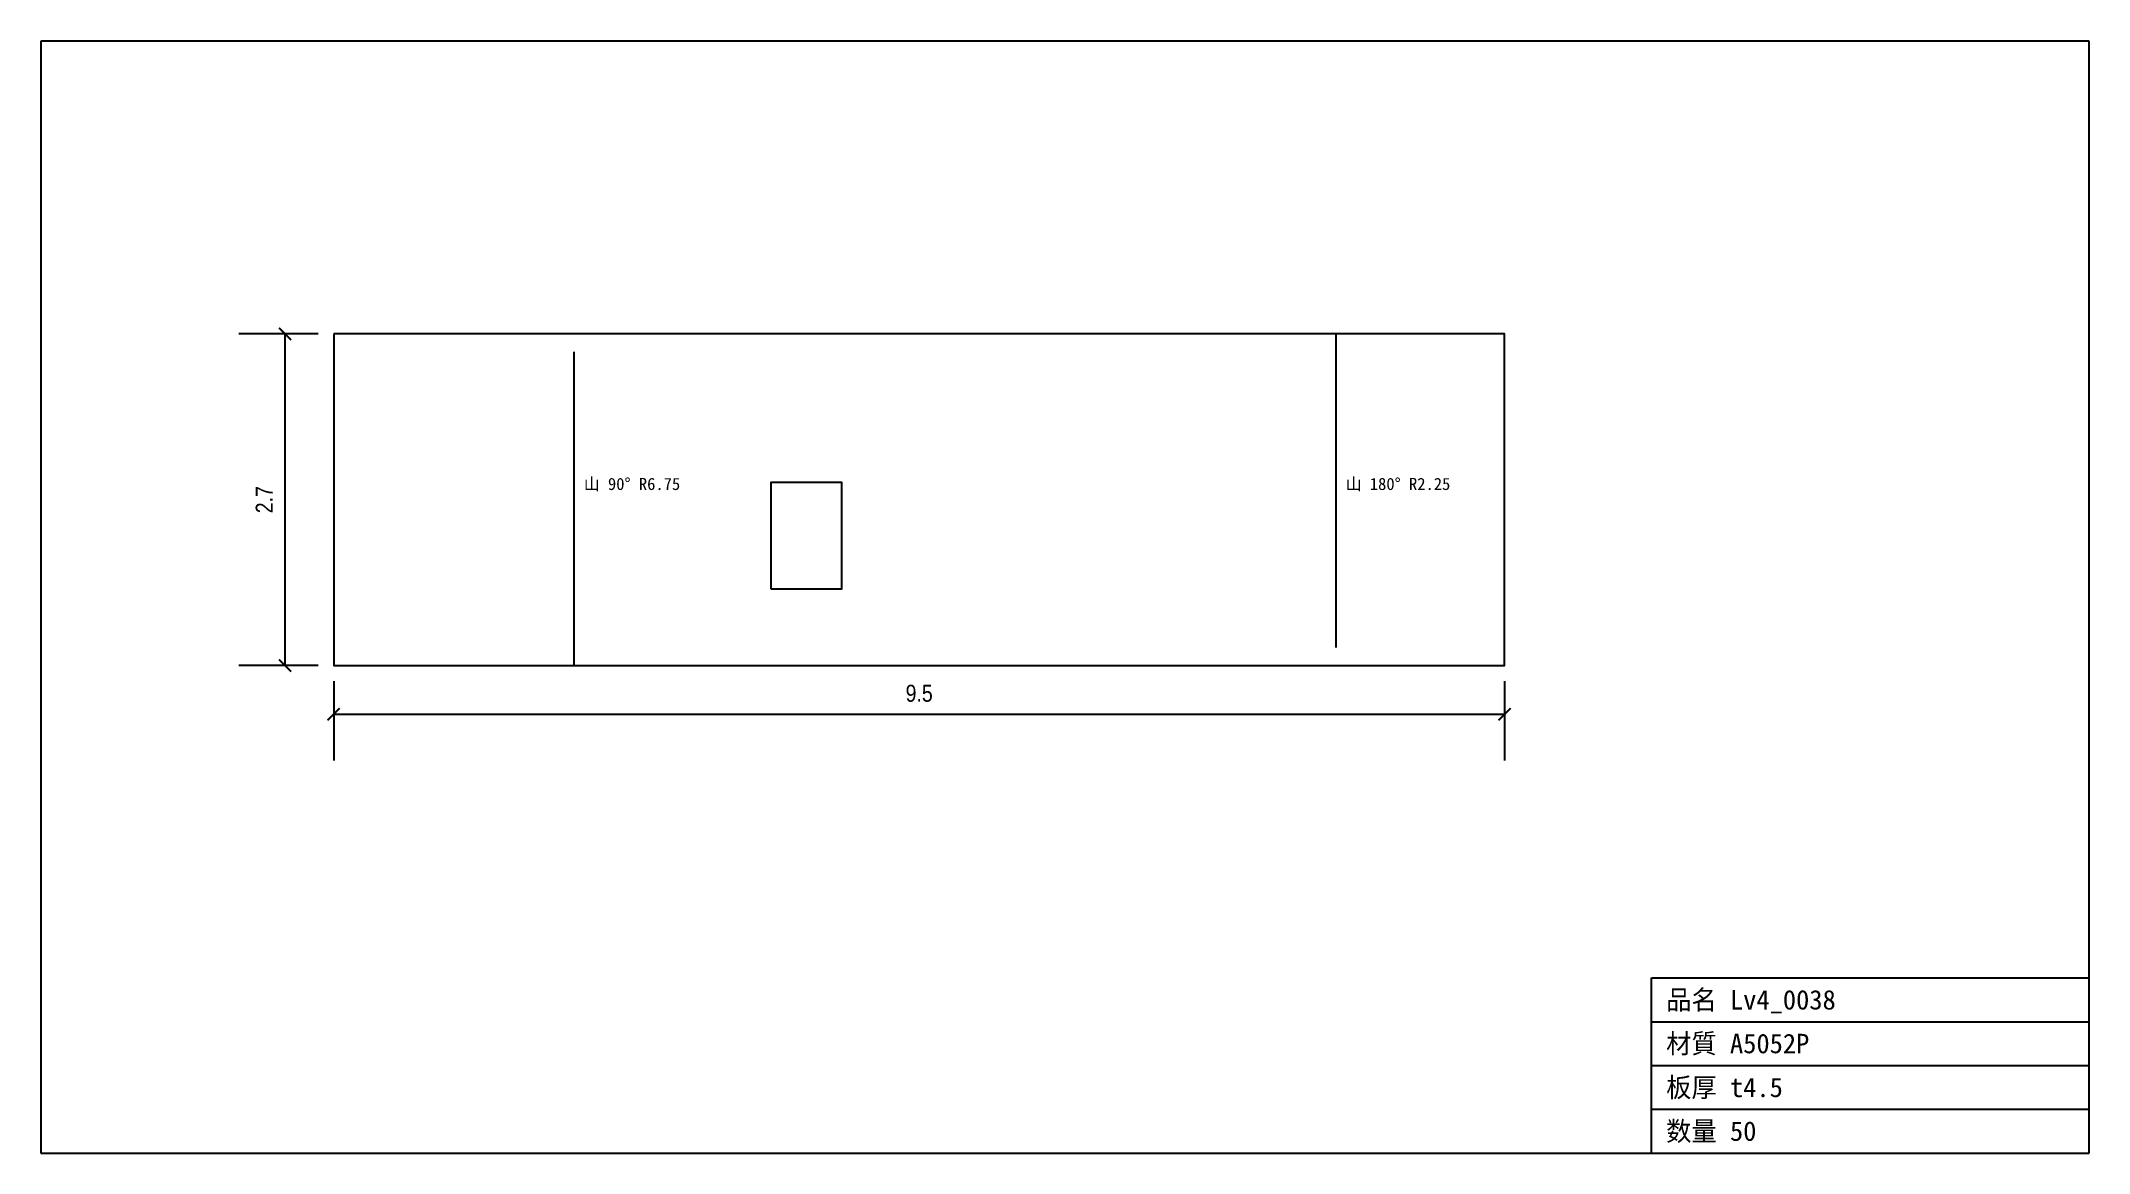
# Model space of a CAD drawing. Header units: inches. Extents: x -4.6 to 12, y -3.9 to 5.1.
import ezdxf

# ---------------------------------------------------------------- set-up
doc = ezdxf.new("R2010")
doc.units = ezdxf.units.IN
doc.linetypes.add('DASHDOT', pattern=[3.556, 2.54, -0.508, 0, -0.508])
for name, color, linetype in [('11', 7, 'Continuous'), ('15', 7, 'Continuous'), ('18', 7, 'Continuous'), ('3', 7, 'Continuous'), ('8', 7, 'Continuous')]:
    doc.layers.add(name, color=color, linetype=linetype)
doc.styles.add('OpenSansCondensed-Light', font='OpenSansCondensed-Light.ttf')
doc.dimstyles.new('EZDXF', dxfattribs={"dimtxt": 0.25, "dimasz": 0.175, "dimexe": 0.375, "dimexo": 0.125, "dimgap": 0.1, "dimtad": 1, "dimlfac": 100, "dimzin": 12, "dimdsep": 46, "dimtxsty": 'OpenSansCondensed-Light', "dimblk": 'ARCHTICK', "dimcen": 2.5, "dimazin": 3, "dimtfac": 0.5, "dimtmove": 2, "dimatfit": 3})

# ---------------------------------------------------------------- blocks, each defined once
blk = doc.blocks.new('_ARCHTICK')
at = {"color": 0, "linetype": 'BYBLOCK', "const_width": 0.15}
blk.add_lwpolyline([(-0.5, -0.5), (0.5, 0.5)], dxfattribs=at)

msp = doc.modelspace()

# ---------------------------------------------------------------- linework, layer by layer
at = {"layer": '11', "color": 7, "linetype": 'CONTINUOUS'}
for points in [[(-2.226, 2.685), (-2.226, 0), (7.257, 0), (7.257, 2.685)], [(1.318, 0.617), (1.318, 1.485), (1.886, 1.485), (1.886, 0.617)]]:
    msp.add_lwpolyline(points, close=True, dxfattribs=at)
at = {"layer": '15', "color": 7, "linetype": 'CONTINUOUS'}
for p, q in [((11.99, 5.055), (-4.597, 5.055)), ((-4.597, 5.055), (-4.597, -3.946)), ((11.99, -3.946), (11.99, 5.055)), ((8.446, -3.946), (8.446, -2.528)), ((8.446, -2.528), (11.99, -2.528)), ((8.446, -2.883), (11.99, -2.883)), ((8.446, -3.237), (11.99, -3.237)), ((8.446, -3.591), (11.99, -3.591)), ((-4.597, -3.946), (11.99, -3.946))]:
    msp.add_line(p, q, dxfattribs=at)
at = {"layer": '8', "color": 3, "linetype": 'DASHDOT'}
for p, q in [((-0.278, 0), (-0.278, 2.685)), ((5.891, 2.685), (5.891, 0))]:
    msp.add_line(p, q, dxfattribs=at)

# ---------------------------------------------------------------- texts
at = {"layer": '18', "color": 2}
for s, height, p in [('山 90° R6.75', 0.09843, (-0.2, 1.421)), ('山 180° R2.25', 0.09843, (5.97, 1.421)), ('品名 Lv4_0038', 0.15748, (8.565, -2.784)), ('材質 A5052P', 0.1575, (8.565, -3.138)), ('板厚 t4.5', 0.1575, (8.565, -3.493)), ('数量 50', 0.1575, (8.565, -3.847))]:
    msp.add_text(s, height=height, dxfattribs=at).set_placement(p)

# ---------------------------------------------------------------- dimensions: what is measured, and where the dimension line sits
at = {"layer": '3', "color": 8}
msp.add_linear_dim(base=(-2.62, 0), p1=(-2.226, 0), p2=(-2.226, 2.685), angle=90, dimstyle='EZDXF', override={"dimtxt": 0.137795, "dimasz": 0.098425, "dimdec": 1, "dimlfac": 1}, dxfattribs=at).render()
msp.add_linear_dim(base=(-2.226, -0.394), p1=(-2.226, 0), p2=(7.257, 0), dimstyle='EZDXF', override={"dimtxt": 0.137795, "dimasz": 0.098425, "dimdec": 1, "dimlfac": 1}, dxfattribs=at).render()

doc.saveas('drawing.dxf')
